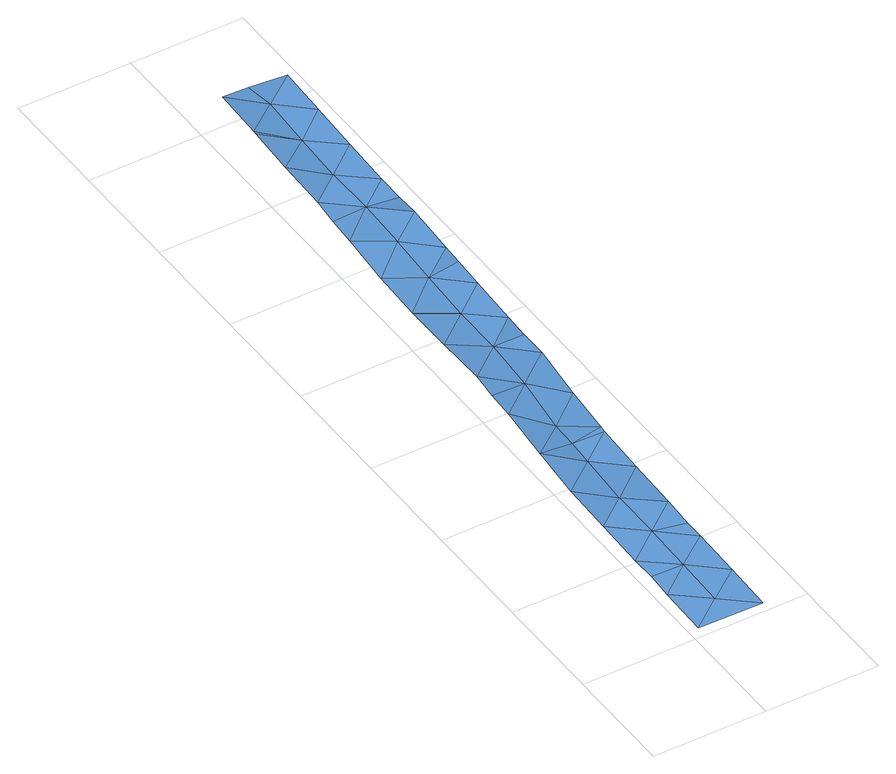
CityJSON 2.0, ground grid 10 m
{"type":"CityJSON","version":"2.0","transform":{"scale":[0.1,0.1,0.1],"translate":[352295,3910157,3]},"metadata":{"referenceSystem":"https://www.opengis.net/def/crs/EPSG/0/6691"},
"CityObjects":{
"waterbody1":{"type":"WaterBody","attributes":{"name":"8","class":"1140","function":"1","WaterBodyRiverFloodingRiskAttribute.description":"4","WaterBodyRiverFloodingRiskAttribute.rankOrg":"2","WaterBodyRiverFloodingRiskAttribute.adminType":"2","WaterBodyRiverFloodingRiskAttribute.scale":"L1"},"geometry":[{"type":"MultiSurface","lod":"1","boundaries":[[[0,1,2]],[[3,1,0]],[[4,5,3]],[[6,5,4]],[[6,7,5]],[[6,8,7]],[[0,9,10]],[[9,11,12]],[[2,11,9]],[[12,11,13]],[[12,13,14]],[[0,4,3]],[[2,9,0]],[[6,15,8]],[[4,16,17]],[[4,0,16]],[[0,10,16]],[[10,9,18]],[[18,9,12]],[[14,19,12]],[[19,18,12]],[[4,17,15]],[[15,6,4]]]}]},
"waterbody2":{"type":"WaterBody","attributes":{"name":"8","class":"1140","function":"1","WaterBodyRiverFloodingRiskAttribute.description":"4","WaterBodyRiverFloodingRiskAttribute.rankOrg":"1","WaterBodyRiverFloodingRiskAttribute.adminType":"2","WaterBodyRiverFloodingRiskAttribute.scale":"L1"},"geometry":[{"type":"MultiSurface","lod":"1","boundaries":[[[20,21,22]],[[20,23,21]],[[23,20,24]],[[24,20,25]],[[26,14,13]],[[27,28,29]],[[28,25,29]],[[27,29,30]],[[31,30,32]],[[31,32,33]],[[33,26,31]],[[14,26,33]],[[30,29,32]],[[22,34,35]],[[22,36,34]],[[37,36,22]],[[37,38,36]],[[39,40,41]],[[41,40,42]],[[43,36,44]],[[36,45,44]],[[46,45,36]],[[45,46,47]],[[47,48,45]],[[48,47,49]],[[48,49,41]],[[49,39,41]],[[38,46,36]],[[43,34,36]],[[25,28,24]],[[22,21,37]],[[22,35,20]],[[50,25,20]],[[51,25,50]],[[51,52,25]],[[53,29,52]],[[29,53,32]],[[53,54,32]],[[32,54,55]],[[55,19,33]],[[33,19,14]],[[55,33,32]],[[52,29,25]],[[41,56,48]],[[48,57,45]],[[48,58,57]],[[57,44,45]],[[58,48,56]],[[56,41,42]],[[35,50,20]]]}]}
},
"vertices":[
[40,125,5],[68,119,5],[69,148,5],[68,101,5],[39,79,5],[67,55,5],[38,33,5],[66,9,5],[9,10,5],[40,171,5],[12,149,5],[69,194,7],[41,217,8],[70,240,8],[42,241,8],[10,56,5],[11,102,5],[11,80,5],[12,195,7],[13,241,11],
[45,449,23],[74,471,24],[46,495,25],[74,453,23],[73,425,22],[44,402,21],[70,245,9],[72,357,20],[72,379,21],[44,356,21],[72,332,20],[71,286,13],[43,310,18],[42,264,9],[18,518,22],[17,472,18],[47,541,26],[75,517,26],[75,538,25],[78,702,28],[44,703,30],[49,680,28],[21,703,31],[18,542,24],[19,565,26],[47,587,25],[75,564,25],[76,610,26],[48,633,26],[77,656,27],[16,426,17],[16,425,17],[15,380,19],[15,333,21],[14,310,19],[14,287,17],[20,657,30],[19,611,28],[20,654,30]
]}
